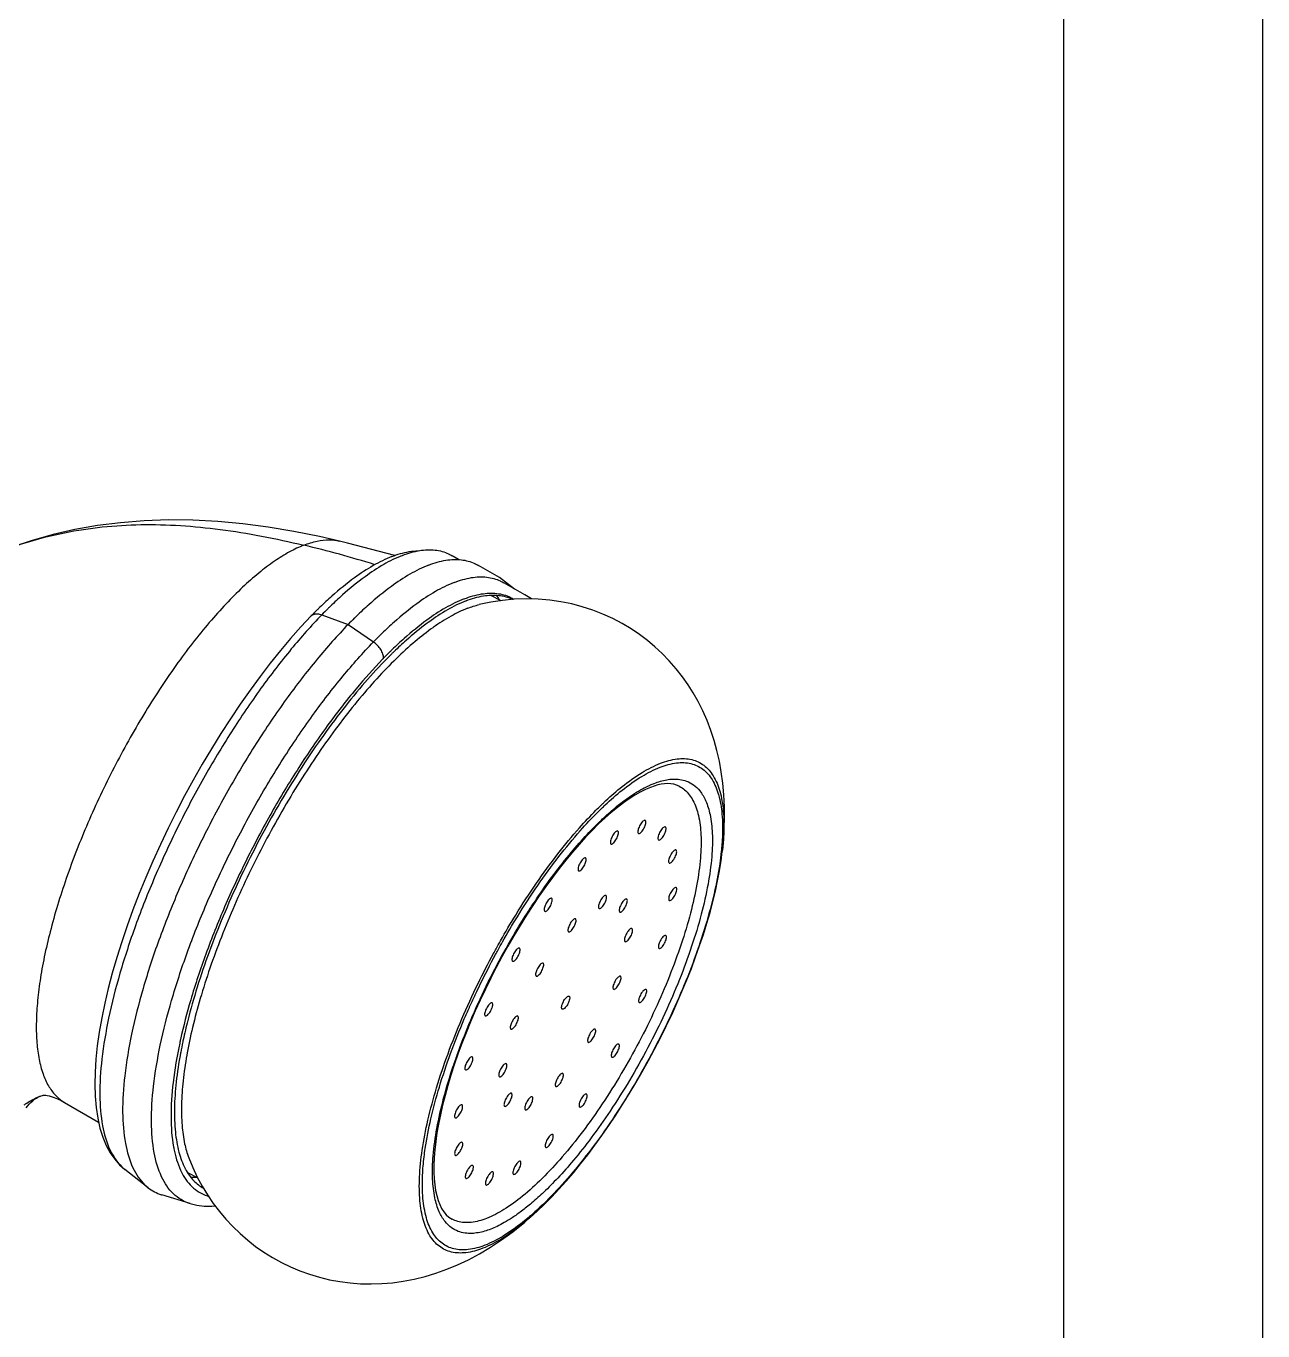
# Model space of a CAD drawing. Extents: x 3703 to 4123, y 991 to 1288.
# Drawn here: x 4054.3 to 4122.5, y 1144 to 1216 of the extents above; entities that cross this region are included whole.
import ezdxf

# ---------------------------------------------------------------- set-up
doc = ezdxf.new("R2010")
doc.units = 0
doc.header["$LTSCALE"] = 7
doc.header["$MEASUREMENT"] = 0
doc.layers.get('0').update_dxf_attribs({"color": 2, "linetype": 'CONTINUOUS'})
doc.layers.add('TXT', color=4, linetype='CONTINUOUS')

# ---------------------------------------------------------------- blocks, each defined once
blk = doc.blocks.new('BORDER')
blk.add_line((1, 0), (1, 1))

msp = doc.modelspace()

# ---------------------------------------------------------------- linework, layer by layer
at = {"color": 7, "linetype": 'Continuous'}
for p, q in [((4071.57, 1187.599), (4071.573, 1187.599)), ((4079.909, 1184.61), (4080.479, 1184.311)), ((4070.012, 1183.465), (4070.012, 1183.465)), ((4070.595, 1183.526), (4072.044, 1182.988)), ((4072.044, 1182.988), (4073.448, 1182.029)), ((4092.637, 1169.932), (4092.705, 1170.456)), ((4082.6, 1168.009), (4082.242, 1167.477)), ((4081.506, 1165.112), (4081.499, 1165.116)), ((4081.13, 1164.395), (4081.137, 1164.392)), ((4078.564, 1160.443), (4078.332, 1159.847)), ((4078.332, 1159.847), (4078.115, 1159.257)), ((4086.987, 1159.814), (4086.98, 1159.818)), ((4086.61, 1159.098), (4086.618, 1159.094)), ((4055.066, 1156.949), (4055.067, 1156.949)), ((4056.395, 1156.594), (4058.278, 1155.505)), ((4061.008, 1151.886), (4059.727, 1152.898)), ((4063.179, 1152.733), (4063.749, 1152.434)), ((4063.33, 1151.008), (4061.769, 1151.486)), ((4081.781, 1149.973), (4082.108, 1150.252))]:
    msp.add_line(p, q, dxfattribs=at)
for points in [[(4071.57, 1187.599), (4070.473, 1187.847), (4069.053, 1188.13), (4067.646, 1188.365), (4066.246, 1188.549), (4064.856, 1188.679), (4063.484, 1188.752), (4062.131, 1188.766), (4060.798, 1188.72), (4059.493, 1188.614), (4058.216, 1188.45), (4056.971, 1188.229), (4055.766, 1187.954), (4054.606, 1187.629), (4053.487, 1187.259)], [(4074.636, 1186.81), (4072.009, 1187.492), (4071.573, 1187.598)], [(4078.152, 1186.58), (4077.794, 1186.783)], [(4081.236, 1184.951), (4080.4, 1185.589), (4079.243, 1186.245)], [(4082.168, 1184.402), (4081.803, 1184.63), (4080.646, 1185.286)], [(4081.221, 1184.386), (4080.57, 1184.325), (4079.924, 1184.226), (4079.285, 1184.091)], [(4092.704, 1170.449), (4092.736, 1170.75), (4092.796, 1171.512), (4092.823, 1172.23), (4092.821, 1172.916), (4092.791, 1173.578), (4092.734, 1174.223), (4092.651, 1174.847), (4092.542, 1175.45), (4092.409, 1176.031), (4092.253, 1176.592), (4092.072, 1177.143), (4091.861, 1177.692), (4091.623, 1178.229), (4091.365, 1178.74), (4091.097, 1179.212), (4090.814, 1179.659), (4090.504, 1180.1), (4090.157, 1180.544), (4089.78, 1180.977), (4089.387, 1181.384), (4088.987, 1181.756), (4088.575, 1182.102), (4088.137, 1182.433), (4087.671, 1182.748), (4087.179, 1183.044), (4086.662, 1183.316), (4086.119, 1183.565), (4085.553, 1183.786), (4084.974, 1183.975), (4084.391, 1184.129), (4083.798, 1184.25), (4083.184, 1184.338), (4082.541, 1184.393), (4081.88, 1184.409), (4081.221, 1184.386)], [(4070.012, 1183.465), (4069.445, 1182.86), (4068.877, 1182.222), (4068.311, 1181.551), (4067.748, 1180.85), (4067.19, 1180.122), (4066.637, 1179.367), (4066.09, 1178.588), (4065.552, 1177.787), (4065.023, 1176.965), (4064.504, 1176.126), (4063.997, 1175.27), (4063.504, 1174.401), (4063.025, 1173.521), (4062.561, 1172.631), (4062.115, 1171.735), (4061.686, 1170.833), (4061.276, 1169.93), (4060.887, 1169.027), (4060.519, 1168.126), (4060.173, 1167.23), (4059.851, 1166.341), (4059.552, 1165.46), (4059.279, 1164.592), (4059.031, 1163.736), (4058.809, 1162.895), (4058.615, 1162.072), (4058.449, 1161.268), (4058.312, 1160.484), (4058.204, 1159.724), (4058.127, 1158.988), (4058.08, 1158.276), (4058.066, 1157.593), (4058.085, 1156.94), (4058.139, 1156.316), (4058.228, 1155.727), (4058.351, 1155.182), (4058.508, 1154.681), (4058.7, 1154.224), (4058.92, 1153.819), (4059.166, 1153.465), (4059.436, 1153.159), (4059.727, 1152.898)], [(4088.733, 1173.995), (4088.459, 1173.879), (4088.173, 1173.735), (4087.874, 1173.564), (4087.564, 1173.366), (4087.243, 1173.141), (4086.914, 1172.889), (4086.575, 1172.611), (4086.23, 1172.306), (4085.878, 1171.976), (4085.52, 1171.621), (4085.159, 1171.243), (4084.795, 1170.841), (4084.428, 1170.418), (4084.061, 1169.973), (4083.693, 1169.509), (4083.326, 1169.026), (4082.962, 1168.525), (4082.6, 1168.009)], [(4089.143, 1174.128), (4088.941, 1174.07), (4088.733, 1173.995)], [(4090.331, 1174.059), (4090.185, 1174.124), (4090.03, 1174.169), (4089.867, 1174.195), (4089.697, 1174.203), (4089.522, 1174.194), (4089.337, 1174.169), (4089.143, 1174.128)], [(4082.099, 1150.244), (4082.492, 1150.598), (4082.888, 1150.977), (4083.286, 1151.379), (4083.685, 1151.804), (4084.084, 1152.25), (4084.483, 1152.717), (4084.88, 1153.203), (4085.276, 1153.708), (4085.67, 1154.231), (4086.06, 1154.77), (4086.445, 1155.324), (4086.826, 1155.893), (4087.202, 1156.474), (4087.571, 1157.067), (4087.932, 1157.671), (4088.286, 1158.284), (4088.631, 1158.904), (4088.966, 1159.532), (4089.292, 1160.165), (4089.607, 1160.801), (4089.91, 1161.44), (4090.201, 1162.081), (4090.48, 1162.721), (4090.745, 1163.36), (4090.996, 1163.997), (4091.233, 1164.629), (4091.455, 1165.256), (4091.661, 1165.876), (4091.851, 1166.489), (4092.026, 1167.092), (4092.183, 1167.685), (4092.323, 1168.267), (4092.446, 1168.836), (4092.551, 1169.391), (4092.637, 1169.932)], [(4082.242, 1167.477), (4081.889, 1166.932), (4081.542, 1166.375), (4081.201, 1165.806), (4080.867, 1165.229), (4080.542, 1164.643), (4080.226, 1164.051), (4079.92, 1163.453), (4079.625, 1162.852), (4079.341, 1162.249), (4079.069, 1161.646), (4078.81, 1161.043), (4078.564, 1160.443)], [(4078.115, 1159.257), (4077.913, 1158.674), (4077.727, 1158.099), (4077.556, 1157.534), (4077.402, 1156.981), (4077.265, 1156.44), (4077.144, 1155.914), (4077.041, 1155.404), (4076.955, 1154.911), (4076.887, 1154.437), (4076.835, 1153.983), (4076.802, 1153.549), (4076.785, 1153.138), (4076.785, 1152.75), (4076.801, 1152.386), (4076.833, 1152.047), (4076.881, 1151.735), (4076.943, 1151.449), (4077.02, 1151.187), (4077.11, 1150.951), (4077.213, 1150.742), (4077.332, 1150.555), (4077.467, 1150.393), (4077.618, 1150.258), (4077.786, 1150.151)], [(4054.275, 1156.291), (4054.345, 1156.382), (4054.443, 1156.498), (4054.541, 1156.598), (4054.642, 1156.69), (4054.745, 1156.771), (4054.84, 1156.834), (4054.926, 1156.884), (4055.017, 1156.928), (4055.067, 1156.949)], [(4055.066, 1156.949), (4055.108, 1156.965), (4055.172, 1156.985), (4055.215, 1156.995), (4055.24, 1156.999), (4055.254, 1157), (4055.274, 1157), (4055.311, 1156.999), (4055.364, 1156.993), (4055.439, 1156.981), (4055.539, 1156.959), (4055.667, 1156.923), (4055.822, 1156.869), (4056.003, 1156.794), (4056.211, 1156.694), (4056.395, 1156.594)], [(4063.254, 1153.541), (4063.478, 1153), (4063.726, 1152.477), (4063.998, 1151.972)], [(4063.998, 1151.972), (4064.293, 1151.486), (4064.609, 1151.02), (4064.947, 1150.573), (4065.307, 1150.145), (4065.687, 1149.738), (4066.087, 1149.351), (4066.507, 1148.986), (4066.945, 1148.644), (4067.402, 1148.324), (4067.876, 1148.028), (4068.366, 1147.758), (4068.872, 1147.513), (4069.391, 1147.294), (4069.924, 1147.103), (4070.469, 1146.941), (4071.024, 1146.806), (4071.588, 1146.702), (4072.16, 1146.627), (4072.739, 1146.583), (4073.322, 1146.57), (4073.911, 1146.588), (4074.503, 1146.638), (4075.097, 1146.72), (4075.696, 1146.834), (4076.297, 1146.983), (4076.9, 1147.165), (4077.503, 1147.381)], [(4063.33, 1151.008), (4063.705, 1150.917), (4064.104, 1150.869), (4064.529, 1150.866), (4064.711, 1150.885)], [(4079.296, 1148.235), (4079.903, 1148.598), (4080.515, 1149.004), (4081.138, 1149.458), (4081.781, 1149.973)], [(4077.503, 1147.381), (4078.095, 1147.628), (4078.693, 1147.912), (4079.296, 1148.235)]]:
    msp.add_lwpolyline(points, dxfattribs=at)
for points, start_tangent, end_tangent in [([(4053.841, 1187.379), (4054.349, 1187.541), (4056.4, 1188.06), (4058.482, 1188.377), (4060.603, 1188.505), (4064.987, 1188.242), (4067.264, 1187.877), (4069.607, 1187.371)], (0.948701, 0.316175), (0.97228, -0.233818)), ([(4069.607, 1187.371), (4070.343, 1187.592), (4071.021, 1187.663), (4071.57, 1187.599)], (0.932345, 0.361571), (0.97308, -0.230467)), ([(4069.607, 1187.371), (4068.82, 1187.001), (4067.988, 1186.487), (4067.121, 1185.833), (4066.226, 1185.046), (4065.313, 1184.133), (4064.389, 1183.103), (4063.464, 1181.966), (4062.547, 1180.732), (4060.771, 1178.026), (4059.13, 1175.087), (4057.686, 1172.029), (4056.494, 1168.969), (4056.008, 1167.476), (4055.602, 1166.025), (4055.279, 1164.633), (4055.043, 1163.31), (4054.895, 1162.072), (4054.838, 1160.929), (4054.871, 1159.892), (4054.995, 1158.972), (4055.208, 1158.177), (4055.509, 1157.515), (4055.894, 1156.993), (4056.359, 1156.615), (4056.395, 1156.594)], (-0.932344, -0.361572), (0.86635, -0.499438)), ([(4073.52, 1186.295), (4069.607, 1187.371)], (-0.953749, 0.300606), (-0.97228, 0.233818)), ([(4075.052, 1186.809), (4076.004, 1187.076), (4076.855, 1187.104), (4077.593, 1186.891), (4077.609, 1186.883)], (0.932338, 0.361587), (0.893846, -0.448375)), ([(4074.469, 1186.748), (4073.431, 1186.244), (4072.404, 1185.572)], (-0.932338, -0.361587), (-0.80798, -0.589211)), ([(4075.052, 1186.809), (4074.014, 1186.305), (4072.987, 1185.633)], (-0.932338, -0.361587), (-0.80798, -0.589211)), ([(4076.501, 1186.271), (4075.463, 1185.767), (4074.436, 1185.095)], (-0.932338, -0.361587), (-0.80798, -0.589211)), ([(4076.501, 1186.271), (4077.452, 1186.539), (4078.304, 1186.566), (4079.042, 1186.353), (4079.058, 1186.345)], (0.932338, 0.361587), (0.893846, -0.448375)), ([(4072.404, 1185.572), (4071.156, 1184.56), (4070.49, 1183.941)], (-0.803653, -0.595099), (-0.718417, -0.695613)), ([(4072.987, 1185.633), (4071.739, 1184.621), (4071.073, 1184.002)], (-0.803653, -0.595099), (-0.718417, -0.695613)), ([(4077.905, 1185.312), (4078.856, 1185.58), (4079.707, 1185.607), (4080.446, 1185.394), (4080.462, 1185.386)], (0.932338, 0.361587), (0.893846, -0.448375)), ([(4074.436, 1185.095), (4073.188, 1184.083), (4072.522, 1183.464)], (-0.803653, -0.595099), (-0.718417, -0.695613)), ([(4077.905, 1185.312), (4076.866, 1184.808), (4075.84, 1184.136)], (-0.932338, -0.361587), (-0.80798, -0.589211)), ([(4078.461, 1184.411), (4079.412, 1184.678), (4080.263, 1184.706), (4081.002, 1184.493), (4081.018, 1184.485)], (0.932338, 0.361587), (0.893846, -0.448375)), ([(4071.073, 1184.002), (4070.94, 1183.872)], (-0.718417, -0.695613), (-0.712926, -0.701239)), ([(4075.84, 1184.136), (4074.592, 1183.124), (4073.925, 1182.505)], (-0.803653, -0.595099), (-0.718417, -0.695613)), ([(4078.461, 1184.411), (4077.422, 1183.907), (4076.396, 1183.235)], (-0.932338, -0.361587), (-0.80798, -0.589211)), ([(4078.569, 1184.303), (4077.531, 1183.799), (4076.504, 1183.127)], (-0.932338, -0.361587), (-0.80798, -0.589211)), ([(4078.569, 1184.303), (4079.52, 1184.571), (4080.371, 1184.599), (4081.11, 1184.386), (4081.126, 1184.378)], (0.932338, 0.361587), (0.893846, -0.448375)), ([(4078.64, 1183.887), (4079.285, 1184.091)], (0.932338, 0.361587), (0.972398, 0.233329)), ([(4080.221, 1184.609), (4080.397, 1184.355)], (0.613529, -0.789672), (0.52662, -0.850101)), ([(4070.595, 1183.526), (4068.915, 1181.639), (4067.24, 1179.467), (4065.611, 1177.064), (4064.068, 1174.487), (4062.648, 1171.799), (4061.386, 1169.066), (4060.313, 1166.354), (4059.455, 1163.729), (4058.831, 1161.255), (4058.459, 1158.992), (4058.346, 1156.994), (4058.495, 1155.311), (4058.903, 1153.983), (4059.56, 1153.043), (4059.728, 1152.899)], (-0.694653, -0.719345), (0.787836, -0.615885)), ([(4070.357, 1183.811), (4070.012, 1183.465)], (-0.712926, -0.701239), (-0.699092, -0.715032)), ([(4070.012, 1183.465), (4070.146, 1183.552), (4070.354, 1183.579), (4070.595, 1183.526)], (0.699188, 0.714938), (0.937486, -0.348024)), ([(4070.49, 1183.941), (4070.357, 1183.811)], (-0.718417, -0.695613), (-0.712926, -0.701239)), ([(4070.94, 1183.872), (4070.595, 1183.526)], (-0.712926, -0.701239), (-0.699092, -0.715032)), ([(4072.389, 1183.334), (4072.044, 1182.988)], (-0.712926, -0.701239), (-0.699092, -0.715032)), ([(4072.522, 1183.464), (4072.389, 1183.334)], (-0.718417, -0.695613), (-0.712926, -0.701239)), ([(4077.731, 1183.455), (4076.764, 1182.841)], (-0.87336, -0.487075), (-0.816191, -0.577782)), ([(4078.64, 1183.887), (4077.731, 1183.455)], (-0.932338, -0.361587), (-0.87336, -0.487075)), ([(4072.044, 1182.988), (4070.337, 1181.072), (4068.636, 1178.866), (4066.982, 1176.426), (4065.415, 1173.809), (4063.974, 1171.08), (4062.693, 1168.304), (4061.603, 1165.551), (4060.731, 1162.885), (4060.098, 1160.372), (4059.719, 1158.074), (4059.605, 1156.045), (4059.756, 1154.336), (4060.171, 1152.988), (4060.838, 1152.033), (4061.008, 1151.887)], (-0.694654, -0.719344), (0.787836, -0.615885)), ([(4076.729, 1182.816), (4075.751, 1182.054), (4074.704, 1181.101), (4073.634, 1179.996), (4072.555, 1178.749), (4071.479, 1177.377), (4070.419, 1175.894), (4069.387, 1174.32), (4068.395, 1172.671), (4067.455, 1170.967), (4066.578, 1169.229), (4065.774, 1167.476), (4065.053, 1165.729), (4064.422, 1164.01), (4063.89, 1162.337), (4063.463, 1160.73), (4063.15, 1159.233)], (-0.814276, -0.580477), (-0.175816, -0.984423)), ([(4076.396, 1183.235), (4075.148, 1182.223), (4074.481, 1181.604)], (-0.803653, -0.595099), (-0.718417, -0.695613)), ([(4076.421, 1183.066), (4075.256, 1182.115), (4074.59, 1181.496)], (-0.803653, -0.595099), (-0.718417, -0.695613)), ([(4076.504, 1183.127), (4076.421, 1183.066)], (-0.80798, -0.589211), (-0.803653, -0.595099)), ([(4076.764, 1182.841), (4076.729, 1182.816)], (-0.816191, -0.577783), (-0.814276, -0.580477)), ([(4063.33, 1151.008), (4063.303, 1151.016), (4062.413, 1151.546), (4061.756, 1152.486), (4061.348, 1153.814), (4061.198, 1155.497), (4061.311, 1157.495), (4061.684, 1159.758), (4062.307, 1162.233), (4063.166, 1164.858), (4064.239, 1167.569), (4065.501, 1170.302), (4066.92, 1172.99), (4068.463, 1175.567), (4070.092, 1177.97), (4071.767, 1180.142), (4073.448, 1182.029)], (-0.955243, 0.295823), (0.694654, 0.719344)), ([(4073.793, 1182.375), (4073.448, 1182.029)], (-0.712926, -0.701239), (-0.699092, -0.715032)), ([(4074.004, 1181.128), (4073.968, 1181.36), (4073.854, 1181.606), (4073.674, 1181.837), (4073.448, 1182.029)], (0.027691, 0.999617), (-0.825709, 0.564096)), ([(4073.925, 1182.505), (4073.793, 1182.375)], (-0.718417, -0.695613), (-0.712926, -0.701239)), ([(4074.004, 1181.128), (4073.951, 1181.074)], (-0.694654, -0.719344), (-0.692677, -0.721248)), ([(4074.349, 1181.474), (4074.004, 1181.128)], (-0.712926, -0.701239), (-0.699092, -0.715032)), ([(4074.457, 1181.367), (4074.112, 1181.021)], (-0.712926, -0.701239), (-0.699092, -0.715032)), ([(4074.481, 1181.604), (4074.349, 1181.474)], (-0.718417, -0.695613), (-0.712926, -0.701239)), ([(4074.59, 1181.496), (4074.457, 1181.367)], (-0.718417, -0.695613), (-0.712926, -0.701239)), ([(4073.951, 1181.074), (4072.491, 1179.438), (4070.897, 1177.388), (4069.326, 1175.089), (4067.832, 1172.612), (4066.459, 1170.029), (4065.235, 1167.396), (4064.195, 1164.788), (4063.361, 1162.258), (4062.799, 1160.078)], (-0.692677, -0.721248), (-0.21534, -0.976539)), ([(4074.058, 1180.965), (4072.829, 1179.617), (4071.602, 1178.106), (4070.39, 1176.449), (4069.211, 1174.671), (4068.082, 1172.796), (4067.019, 1170.854), (4066.037, 1168.871), (4065.152, 1166.877), (4064.376, 1164.9), (4063.721, 1162.971), (4063.195, 1161.116), (4062.944, 1160.045)], (-0.696995, -0.717076), (-0.209749, -0.977755)), ([(4074.112, 1181.021), (4074.058, 1180.965)], (-0.699092, -0.715032), (-0.696995, -0.717076)), ([(4086.285, 1173.269), (4087.173, 1174.037), (4088.274, 1174.812), (4089.296, 1175.326)], (0.73255, 0.680713), (0.932338, 0.361587)), ([(4089.272, 1175.111), (4090.181, 1175.348), (4090.972, 1175.31), (4091.63, 1175), (4092.141, 1174.424), (4092.495, 1173.594), (4092.685, 1172.525), (4092.707, 1171.24), (4092.649, 1170.462)], (0.932338, 0.361587), (-0.102784, -0.994704)), ([(4089.296, 1175.326), (4090.218, 1175.566), (4091.02, 1175.529), (4091.688, 1175.214), (4092.206, 1174.63), (4092.565, 1173.787), (4092.758, 1172.703), (4092.781, 1171.399), (4092.755, 1170.981)], (0.932338, 0.361587), (-0.076937, -0.997036)), ([(4086.239, 1173.023), (4087.179, 1173.84), (4088.264, 1174.604), (4089.272, 1175.111)], (0.729151, 0.684353), (0.932338, 0.361587)), ([(4090.331, 1174.058), (4090.625, 1173.86), (4091.084, 1173.275), (4091.387, 1172.44), (4091.526, 1171.374), (4091.498, 1170.101), (4091.303, 1168.649), (4090.947, 1167.051), (4090.437, 1165.343), (4089.784, 1163.562), (4089.003, 1161.748), (4088.112, 1159.942), (4087.13, 1158.185), (4086.08, 1156.515), (4084.984, 1154.971), (4083.868, 1153.586), (4082.756, 1152.392), (4081.674, 1151.414), (4080.645, 1150.676), (4079.692, 1150.192)], (0.885351, -0.464924), (-0.932338, -0.361587)), ([(4088.945, 1174.218), (4089.288, 1174.335), (4089.636, 1174.416), (4089.993, 1174.455), (4090.361, 1174.437), (4090.736, 1174.341), (4091.11, 1174.14), (4091.467, 1173.797), (4091.785, 1173.263), (4092.027, 1172.493), (4092.151, 1171.46), (4092.12, 1170.168), (4091.917, 1168.654), (4091.543, 1166.987), (4091.013, 1165.221), (4090.339, 1163.386), (4089.53, 1161.513), (4088.6, 1159.632), (4087.575, 1157.804), (4086.512, 1156.118), (4085.468, 1154.64), (4084.491, 1153.405), (4083.619, 1152.418), (4082.854, 1151.644), (4082.189, 1151.044), (4081.612, 1150.582), (4081.11, 1150.228), (4080.669, 1149.958), (4080.277, 1149.753), (4079.921, 1149.598)], (0.932338, 0.361587), (-0.932338, -0.361587)), ([(4082.449, 1167.839), (4083.398, 1169.176), (4084.375, 1170.411), (4085.247, 1171.399), (4086.012, 1172.173), (4086.677, 1172.773), (4087.254, 1173.235), (4087.756, 1173.589), (4088.197, 1173.859), (4088.589, 1174.064), (4088.681, 1174.107)], (0.559581, 0.828776), (0.909965, 0.414684)), ([(4088.681, 1174.107), (4088.712, 1174.121)], (0.909965, 0.414684), (0.912559, 0.408946)), ([(4088.712, 1174.121), (4088.945, 1174.218)], (0.912559, 0.408946), (0.932338, 0.361587)), ([(4086.138, 1173.131), (4086.285, 1173.269)], (0.724974, 0.688776), (0.73255, 0.680713)), ([(4080.462, 1165.525), (4081.3, 1166.947), (4082.445, 1168.703), (4083.628, 1170.321), (4084.826, 1171.767), (4085.732, 1172.734)], (0.491454, 0.870904), (0.704985, 0.709223)), ([(4080.572, 1165.463), (4081.391, 1166.851), (4082.519, 1168.582), (4083.685, 1170.177), (4084.866, 1171.603), (4085.834, 1172.631)], (0.491772, 0.870724), (0.708693, 0.705517)), ([(4085.732, 1172.734), (4086.016, 1173.015), (4086.138, 1173.131)], (0.704985, 0.709223), (0.724974, 0.688776)), ([(4085.834, 1172.631), (4086.039, 1172.832), (4086.239, 1173.023)], (0.708693, 0.705517), (0.729151, 0.684353)), ([(4088.086, 1171.742), (4088.052, 1171.624), (4088.044, 1171.529), (4088.064, 1171.468), (4088.081, 1171.455)], (-0.344132, -0.938921), (0.895509, -0.445044)), ([(4088.081, 1171.455), (4088.107, 1171.448), (4088.171, 1171.473), (4088.246, 1171.538), (4088.323, 1171.637), (4088.394, 1171.757), (4088.45, 1171.883)], (0.895509, -0.445044), (0.344132, 0.938921)), ([(4088.456, 1172.17), (4088.429, 1172.177), (4088.365, 1172.152), (4088.29, 1172.087), (4088.213, 1171.988), (4088.142, 1171.868), (4088.086, 1171.742)], (-0.895509, 0.445044), (-0.344132, -0.938921)), ([(4088.45, 1171.883), (4088.484, 1172.001), (4088.492, 1172.096), (4088.473, 1172.157), (4088.456, 1172.17)], (0.344132, 0.938921), (-0.895509, 0.445044)), ([(4089.563, 1171.809), (4089.53, 1171.815), (4089.465, 1171.786), (4089.39, 1171.717), (4089.312, 1171.616), (4089.242, 1171.495)], (-0.907492, 0.420069), (-0.447181, -0.894443)), ([(4089.508, 1171.408), (4089.562, 1171.534), (4089.593, 1171.651), (4089.598, 1171.743), (4089.576, 1171.8), (4089.563, 1171.809)], (0.447181, 0.894443), (-0.907492, 0.420069)), ([(4086.535, 1171.046), (4086.525, 1170.948), (4086.541, 1170.883), (4086.562, 1170.866)], (-0.209986, -0.977704), (0.879907, -0.475145)), ([(4086.936, 1171.581), (4086.915, 1171.588), (4086.853, 1171.567), (4086.779, 1171.506), (4086.701, 1171.41), (4086.629, 1171.292), (4086.572, 1171.165), (4086.535, 1171.046)], (-0.879907, 0.475145), (-0.209986, -0.977704)), ([(4086.562, 1170.866), (4086.583, 1170.859), (4086.645, 1170.879), (4086.719, 1170.941), (4086.797, 1171.037), (4086.869, 1171.155), (4086.926, 1171.281), (4086.963, 1171.401)], (0.879907, -0.475145), (0.209986, 0.977704)), ([(4086.963, 1171.401), (4086.973, 1171.499), (4086.957, 1171.564), (4086.936, 1171.581)], (0.209986, 0.977704), (-0.879907, 0.475145)), ([(4089.242, 1171.495), (4089.189, 1171.368), (4089.157, 1171.252), (4089.152, 1171.16), (4089.174, 1171.103), (4089.187, 1171.094)], (-0.447181, -0.894443), (0.907492, -0.420069)), ([(4089.187, 1171.094), (4089.22, 1171.088), (4089.285, 1171.117), (4089.36, 1171.186), (4089.438, 1171.287), (4089.508, 1171.408)], (0.907492, -0.420069), (0.447181, 0.894443)), ([(4092.648, 1170.454), (4092.561, 1169.765), (4092.25, 1168.13), (4091.779, 1166.369), (4091.159, 1164.517), (4090.402, 1162.611), (4089.524, 1160.692), (4088.542, 1158.797), (4087.476, 1156.966), (4086.348, 1155.234), (4085.181, 1153.64), (4084, 1152.214), (4082.827, 1150.984), (4082.071, 1150.295)], (-0.103298, -0.99465), (-0.759757, -0.650207)), ([(4089.891, 1170.328), (4089.823, 1170.206), (4089.771, 1170.08), (4089.742, 1169.966), (4089.74, 1169.876), (4089.764, 1169.823), (4089.774, 1169.818)], (-0.541548, -0.84067), (0.912525, -0.40902)), ([(4090.15, 1170.533), (4090.111, 1170.538), (4090.045, 1170.505), (4089.968, 1170.432), (4089.891, 1170.328)], (-0.912525, 0.40902), (-0.541548, -0.84067)), ([(4090.032, 1170.022), (4090.101, 1170.145), (4090.152, 1170.271), (4090.181, 1170.385), (4090.184, 1170.474), (4090.159, 1170.528), (4090.15, 1170.533)], (0.541548, 0.84067), (-0.912525, 0.40902)), ([(4092.649, 1170.462), (4092.648, 1170.454)], (-0.102784, -0.994704), (-0.103298, -0.99465)), ([(4092.706, 1170.463), (4092.705, 1170.456)], (-0.112385, -0.993665), (-0.112818, -0.993616)), ([(4092.747, 1170.874), (4092.706, 1170.463)], (-0.084614, -0.996414), (-0.112385, -0.993665)), ([(4092.755, 1170.981), (4092.747, 1170.874)], (-0.076937, -0.997036), (-0.084614, -0.996414)), ([(4085.154, 1170.099), (4085.138, 1170.106), (4085.078, 1170.09), (4085.004, 1170.032), (4084.927, 1169.939), (4084.853, 1169.823), (4084.794, 1169.696), (4084.755, 1169.575), (4084.742, 1169.474)], (-0.866345, 0.499446), (0.004229, -0.999991)), ([(4084.779, 1169.384), (4084.795, 1169.378), (4084.855, 1169.394), (4084.929, 1169.451), (4085.007, 1169.544), (4085.08, 1169.661), (4085.139, 1169.787), (4085.178, 1169.908), (4085.191, 1170.009)], (0.866345, -0.499446), (-0.004229, 0.999991)), ([(4085.191, 1170.009), (4085.177, 1170.077), (4085.154, 1170.099)], (-0.004229, 0.999991), (-0.866345, 0.499446)), ([(4089.774, 1169.818), (4089.812, 1169.813), (4089.879, 1169.846), (4089.955, 1169.919), (4090.032, 1170.022)], (0.912525, -0.40902), (0.541548, 0.84067)), ([(4084.742, 1169.474), (4084.756, 1169.406), (4084.779, 1169.384)], (0.004229, -0.999991), (0.866345, -0.499446)), ([(4089.969, 1168.357), (4089.893, 1168.251), (4089.825, 1168.127), (4089.776, 1168.002), (4089.749, 1167.889), (4089.75, 1167.803), (4089.777, 1167.754), (4089.782, 1167.751)], (-0.642941, -0.765916), (0.908079, -0.418799)), ([(4090.158, 1168.468), (4090.114, 1168.471), (4090.046, 1168.433), (4089.969, 1168.357)], (-0.908079, 0.418799), (-0.642941, -0.765916)), ([(4089.971, 1167.862), (4090.048, 1167.968), (4090.115, 1168.091), (4090.165, 1168.217), (4090.191, 1168.33), (4090.191, 1168.416), (4090.164, 1168.465), (4090.158, 1168.468)], (0.642941, 0.765916), (-0.908079, 0.418799)), ([(4082.006, 1167.168), (4082.354, 1167.699)], (0.541349, 0.840798), (0.555696, 0.831386)), ([(4082.354, 1167.699), (4082.405, 1167.774)], (0.555696, 0.831386), (0.557777, 0.829991)), ([(4082.405, 1167.774), (4082.449, 1167.839)], (0.557777, 0.829991), (0.559581, 0.828776)), ([(4083.283, 1167.871), (4083.271, 1167.875), (4083.213, 1167.864), (4083.141, 1167.81), (4083.063, 1167.72), (4082.989, 1167.606), (4082.928, 1167.48), (4082.887, 1167.357), (4082.871, 1167.254), (4082.882, 1167.182)], (-0.868287, 0.496062), (0.41768, -0.908594)), ([(4082.908, 1167.154), (4082.919, 1167.149), (4082.977, 1167.161), (4083.05, 1167.215), (4083.127, 1167.304), (4083.201, 1167.419), (4083.263, 1167.545), (4083.304, 1167.667), (4083.319, 1167.771), (4083.308, 1167.843)], (0.868287, -0.496062), (-0.41768, 0.908594)), ([(4083.308, 1167.843), (4083.283, 1167.871)], (-0.41768, 0.908594), (-0.868287, 0.496062)), ([(4085.914, 1167.594), (4085.88, 1167.476), (4085.872, 1167.38), (4085.892, 1167.319), (4085.909, 1167.307)], (-0.344132, -0.938921), (0.895509, -0.445044)), ([(4085.909, 1167.307), (4085.935, 1167.3), (4085.999, 1167.325), (4086.074, 1167.39), (4086.151, 1167.489), (4086.222, 1167.608), (4086.278, 1167.735)], (0.895509, -0.445044), (0.344132, 0.938921)), ([(4086.284, 1168.022), (4086.257, 1168.029), (4086.193, 1168.004), (4086.118, 1167.939), (4086.041, 1167.84), (4085.97, 1167.72), (4085.914, 1167.594)], (-0.895509, 0.445044), (-0.344132, -0.938921)), ([(4086.278, 1167.735), (4086.312, 1167.853), (4086.32, 1167.948), (4086.301, 1168.009), (4086.284, 1168.022)], (0.344132, 0.938921), (-0.895509, 0.445044)), ([(4087.147, 1167.586), (4087.083, 1167.461), (4087.037, 1167.337), (4087.016, 1167.229), (4087.022, 1167.15), (4087.051, 1167.11)], (-0.510066, -0.860135), (0.871624, -0.490175)), ([(4087.427, 1167.827), (4087.425, 1167.829), (4087.37, 1167.826), (4087.3, 1167.78), (4087.223, 1167.697), (4087.147, 1167.586)], (-0.871624, 0.490175), (-0.510066, -0.860135)), ([(4087.331, 1167.351), (4087.396, 1167.476), (4087.441, 1167.6), (4087.462, 1167.709), (4087.457, 1167.788), (4087.427, 1167.827)], (0.510066, 0.860135), (-0.871624, 0.490175)), ([(4089.782, 1167.751), (4089.827, 1167.748), (4089.895, 1167.785), (4089.971, 1167.862)], (0.908079, -0.418799), (0.642941, 0.765916)), ([(4078.071, 1159.225), (4078.527, 1160.43), (4079.336, 1162.304), (4080.266, 1164.185), (4081.291, 1166.013), (4081.999, 1167.158)], (0.336629, 0.941637), (0.541069, 0.840978)), ([(4081.999, 1167.158), (4082.006, 1167.168)], (0.541069, 0.840978), (0.541349, 0.840798)), ([(4082.882, 1167.182), (4082.908, 1167.154)], (0.41768, -0.908594), (0.868287, -0.496062)), ([(4084.595, 1166.729), (4084.592, 1166.73), (4084.538, 1166.728), (4084.468, 1166.682), (4084.39, 1166.599), (4084.315, 1166.488), (4084.25, 1166.363), (4084.205, 1166.239), (4084.184, 1166.13)], (-0.872123, 0.489287), (-0.081434, -0.996679)), ([(4084.63, 1166.61), (4084.624, 1166.689), (4084.595, 1166.729)], (0.081434, 0.996679), (-0.872123, 0.489287)), ([(4087.051, 1167.11), (4087.054, 1167.109), (4087.108, 1167.111), (4087.178, 1167.157), (4087.256, 1167.24), (4087.331, 1167.351)], (0.871624, -0.490175), (0.510066, 0.860135)), ([(4084.184, 1166.13), (4084.19, 1166.051), (4084.219, 1166.012)], (-0.081434, -0.996679), (0.872123, -0.489287)), ([(4084.219, 1166.012), (4084.222, 1166.01), (4084.276, 1166.013), (4084.346, 1166.059), (4084.424, 1166.142), (4084.499, 1166.253), (4084.564, 1166.378), (4084.609, 1166.502), (4084.63, 1166.61)], (0.872123, -0.489287), (0.081434, 0.996679)), ([(4087.552, 1166.11), (4087.475, 1166.012), (4087.404, 1165.892), (4087.348, 1165.765), (4087.314, 1165.647), (4087.306, 1165.552), (4087.326, 1165.491), (4087.343, 1165.479)], (-0.681204, -0.732093), (0.89546, -0.445141)), ([(4087.508, 1165.562), (4087.585, 1165.66), (4087.656, 1165.78), (4087.712, 1165.906), (4087.746, 1166.024), (4087.754, 1166.12), (4087.735, 1166.181), (4087.718, 1166.193)], (0.681204, 0.732093), (-0.89546, 0.445141)), ([(4087.718, 1166.193), (4087.691, 1166.2), (4087.627, 1166.176), (4087.552, 1166.11)], (-0.89546, 0.445141), (-0.681204, -0.732093)), ([(4080.071, 1164.818), (4080.219, 1165.088), (4080.462, 1165.525)], (0.475547, 0.87969), (0.491454, 0.870904)), ([(4080.182, 1164.758), (4080.325, 1165.019), (4080.572, 1165.463)], (0.475676, 0.87962), (0.491772, 0.870724)), ([(4087.343, 1165.479), (4087.369, 1165.472), (4087.433, 1165.496), (4087.508, 1165.562)], (0.89546, -0.445141), (0.681204, 0.732093)), ([(4089.469, 1165.774), (4089.392, 1165.694), (4089.315, 1165.585), (4089.25, 1165.461), (4089.202, 1165.336), (4089.178, 1165.225), (4089.181, 1165.143), (4089.211, 1165.098), (4089.212, 1165.097)], (-0.768995, -0.639255), (0.892641, -0.450768)), ([(4089.332, 1165.138), (4089.409, 1165.217), (4089.485, 1165.326), (4089.551, 1165.45), (4089.599, 1165.575), (4089.623, 1165.686), (4089.62, 1165.768), (4089.59, 1165.813), (4089.589, 1165.814)], (0.768995, 0.639255), (-0.892641, 0.450768)), ([(4089.589, 1165.814), (4089.538, 1165.815), (4089.469, 1165.774)], (-0.892641, 0.450768), (-0.768995, -0.639255)), ([(4079.478, 1148.539), (4078.556, 1148.299), (4077.753, 1148.336), (4077.086, 1148.651), (4076.568, 1149.236), (4076.208, 1150.078), (4076.015, 1151.162), (4075.993, 1152.466), (4076.141, 1153.962), (4076.457, 1155.621), (4076.934, 1157.407), (4077.564, 1159.286), (4078.332, 1161.219), (4079.223, 1163.166), (4080.071, 1164.818)], (-0.932338, -0.361587), (0.475547, 0.87969)), ([(4079.084, 1162.584), (4079.343, 1163.124), (4080.182, 1164.758)], (0.425954, 0.904745), (0.475676, 0.87962)), ([(4081.499, 1165.116), (4081.443, 1165.109), (4081.371, 1165.059), (4081.294, 1164.972), (4081.219, 1164.859), (4081.156, 1164.734), (4081.113, 1164.61), (4081.094, 1164.505), (4081.103, 1164.429), (4081.13, 1164.395)], (-0.950697, 0.310121), (0.868457, -0.495764)), ([(4081.137, 1164.392), (4081.194, 1164.399), (4081.265, 1164.449), (4081.343, 1164.535), (4081.417, 1164.648), (4081.48, 1164.774), (4081.523, 1164.897), (4081.542, 1165.003), (4081.533, 1165.079), (4081.506, 1165.112)], (0.950697, -0.310121), (-0.868457, 0.495764)), ([(4089.212, 1165.097), (4089.263, 1165.096), (4089.332, 1165.138)], (0.892641, -0.450768), (0.768995, 0.639255)), ([(4082.812, 1164.291), (4082.785, 1164.298), (4082.722, 1164.273), (4082.647, 1164.208), (4082.569, 1164.109), (4082.498, 1163.989), (4082.442, 1163.863), (4082.409, 1163.745), (4082.401, 1163.65), (4082.42, 1163.589)], (-0.902708, 0.430254), (0.617123, -0.786867)), ([(4082.437, 1163.575), (4082.464, 1163.569), (4082.527, 1163.594), (4082.602, 1163.659), (4082.68, 1163.758), (4082.751, 1163.877), (4082.807, 1164.004), (4082.84, 1164.122), (4082.848, 1164.217), (4082.829, 1164.278)], (0.902708, -0.430254), (-0.617123, 0.786867)), ([(4082.829, 1164.278), (4082.812, 1164.291)], (-0.617123, 0.786867), (-0.902708, 0.430254)), ([(4082.42, 1163.589), (4082.437, 1163.575)], (0.617123, -0.786867), (0.902708, -0.430254)), ([(4087.022, 1163.561), (4086.952, 1163.515), (4086.874, 1163.432), (4086.799, 1163.321), (4086.734, 1163.196), (4086.689, 1163.072), (4086.668, 1162.963), (4086.673, 1162.884), (4086.703, 1162.845)], (-0.932338, -0.361587), (0.874897, -0.484309)), ([(4086.76, 1162.846), (4086.83, 1162.892), (4086.907, 1162.975), (4086.983, 1163.086), (4087.047, 1163.211), (4087.093, 1163.335), (4087.114, 1163.443), (4087.108, 1163.523), (4087.079, 1163.562)], (0.932338, 0.361587), (-0.874897, 0.484309)), ([(4087.079, 1163.562), (4087.076, 1163.563), (4087.022, 1163.561)], (-0.874897, 0.484309), (-0.932338, -0.361587)), ([(4078.756, 1161.871), (4079.038, 1162.486)], (0.409169, 0.912458), (0.423666, 0.905819)), ([(4079.038, 1162.486), (4079.084, 1162.584)], (0.423666, 0.905819), (0.425954, 0.904745)), ([(4083.87, 1161.746), (4083.841, 1161.786), (4083.835, 1161.865), (4083.856, 1161.973), (4083.902, 1162.097), (4083.966, 1162.222), (4084.042, 1162.333), (4084.119, 1162.417), (4084.189, 1162.462)], (-0.874897, 0.484309), (0.932338, 0.361587)), ([(4084.247, 1162.464), (4084.276, 1162.424), (4084.282, 1162.345), (4084.26, 1162.237), (4084.215, 1162.112), (4084.151, 1161.987), (4084.075, 1161.877), (4083.998, 1161.793), (4083.927, 1161.748)], (0.874897, -0.484309), (-0.932338, -0.361587)), ([(4084.189, 1162.462), (4084.244, 1162.465), (4084.247, 1162.464)], (0.932338, 0.361587), (0.874897, -0.484309)), ([(4086.703, 1162.845), (4086.705, 1162.843), (4086.76, 1162.846)], (0.874897, -0.484309), (0.932338, 0.361587)), ([(4088.439, 1162.831), (4088.368, 1162.786), (4088.291, 1162.702), (4088.215, 1162.591), (4088.151, 1162.466), (4088.105, 1162.342), (4088.084, 1162.234), (4088.09, 1162.155), (4088.119, 1162.115)], (-0.932338, -0.361587), (0.874897, -0.484309)), ([(4088.177, 1162.116), (4088.247, 1162.162), (4088.324, 1162.245), (4088.4, 1162.356), (4088.464, 1162.481), (4088.51, 1162.605), (4088.531, 1162.714), (4088.525, 1162.793), (4088.496, 1162.832)], (0.932338, 0.361587), (-0.874897, 0.484309)), ([(4088.496, 1162.832), (4088.493, 1162.834), (4088.439, 1162.831)], (-0.874897, 0.484309), (-0.932338, -0.361587)), ([(4076.243, 1153.588), (4076.305, 1154.052), (4076.616, 1155.686), (4077.087, 1157.448), (4077.707, 1159.3), (4078.464, 1161.205), (4078.744, 1161.845)], (0.118062, 0.993006), (0.408555, 0.912733)), ([(4078.744, 1161.845), (4078.756, 1161.871)], (0.408555, 0.912733), (0.409169, 0.912458)), ([(4079.94, 1162.093), (4079.87, 1162.048), (4079.793, 1161.964), (4079.717, 1161.853), (4079.653, 1161.728), (4079.607, 1161.604), (4079.586, 1161.496), (4079.592, 1161.417), (4079.621, 1161.377)], (-0.932338, -0.361587), (0.874897, -0.484309)), ([(4079.678, 1161.379), (4079.749, 1161.424), (4079.826, 1161.508), (4079.902, 1161.618), (4079.966, 1161.743), (4080.011, 1161.868), (4080.033, 1161.976), (4080.027, 1162.055), (4079.997, 1162.095)], (0.932338, 0.361587), (-0.874897, 0.484309)), ([(4079.997, 1162.095), (4079.995, 1162.096), (4079.94, 1162.093)], (-0.874897, 0.484309), (-0.932338, -0.361587)), ([(4083.927, 1161.748), (4083.873, 1161.745), (4083.87, 1161.746)], (-0.932338, -0.361587), (-0.874897, 0.484309)), ([(4088.119, 1162.115), (4088.122, 1162.114), (4088.177, 1162.116)], (0.874897, -0.484309), (0.932338, 0.361587)), ([(4079.621, 1161.377), (4079.624, 1161.376), (4079.678, 1161.379)], (0.874897, -0.484309), (0.932338, 0.361587)), ([(4081.357, 1161.364), (4081.287, 1161.318), (4081.209, 1161.235), (4081.134, 1161.124), (4081.07, 1160.999), (4081.024, 1160.875), (4081.003, 1160.767), (4081.009, 1160.687), (4081.038, 1160.648)], (-0.932338, -0.361587), (0.874897, -0.484309)), ([(4081.095, 1160.649), (4081.165, 1160.695), (4081.243, 1160.778), (4081.318, 1160.889), (4081.383, 1161.014), (4081.428, 1161.138), (4081.449, 1161.246), (4081.444, 1161.326), (4081.414, 1161.365)], (0.932338, 0.361587), (-0.874897, 0.484309)), ([(4081.414, 1161.365), (4081.412, 1161.366), (4081.357, 1161.364)], (-0.874897, 0.484309), (-0.932338, -0.361587)), ([(4081.038, 1160.648), (4081.041, 1160.646), (4081.095, 1160.649)], (0.874897, -0.484309), (0.932338, 0.361587)), ([(4085.68, 1160.634), (4085.653, 1160.641), (4085.59, 1160.616), (4085.515, 1160.551), (4085.437, 1160.452), (4085.366, 1160.332), (4085.31, 1160.206), (4085.277, 1160.088), (4085.269, 1159.993), (4085.288, 1159.932)], (-0.902708, 0.430254), (0.617123, -0.786867)), ([(4085.305, 1159.918), (4085.332, 1159.912), (4085.395, 1159.937), (4085.47, 1160.002), (4085.548, 1160.101), (4085.619, 1160.221), (4085.675, 1160.347), (4085.708, 1160.465), (4085.716, 1160.56), (4085.697, 1160.621)], (0.902708, -0.430254), (-0.617123, 0.786867)), ([(4085.697, 1160.621), (4085.68, 1160.634)], (-0.617123, 0.786867), (-0.902708, 0.430254)), ([(4062.799, 1160.078), (4062.755, 1159.876), (4062.389, 1157.694), (4062.274, 1155.768), (4062.411, 1154.143)], (-0.21534, -0.976539), (0.177109, -0.984191)), ([(4062.921, 1159.935), (4062.807, 1159.363)], (-0.205756, -0.978603), (-0.184167, -0.982895)), ([(4062.944, 1160.045), (4062.921, 1159.935)], (-0.209749, -0.977755), (-0.205756, -0.978603)), ([(4085.288, 1159.932), (4085.305, 1159.918)], (0.617123, -0.786867), (0.902708, -0.430254)), ([(4086.98, 1159.818), (4086.923, 1159.811), (4086.852, 1159.761), (4086.774, 1159.674), (4086.699, 1159.561), (4086.637, 1159.436), (4086.593, 1159.313), (4086.575, 1159.207), (4086.583, 1159.131), (4086.61, 1159.098)], (-0.950697, 0.310121), (0.868457, -0.495764)), ([(4086.618, 1159.094), (4086.674, 1159.101), (4086.745, 1159.151), (4086.823, 1159.238), (4086.898, 1159.351), (4086.961, 1159.476), (4087.004, 1159.599), (4087.023, 1159.705), (4087.014, 1159.781), (4086.987, 1159.814)], (0.950697, -0.310121), (-0.868457, 0.495764)), ([(4062.795, 1159.298), (4062.562, 1157.738), (4062.464, 1156.264), (4062.515, 1154.962), (4062.712, 1153.852), (4063.055, 1152.949), (4063.071, 1152.918)], (-0.181599, -0.983373), (0.470971, -0.882149)), ([(4062.807, 1159.363), (4062.795, 1159.298)], (-0.184167, -0.982895), (-0.181599, -0.983373)), ([(4063.146, 1159.209), (4062.941, 1157.79), (4062.853, 1156.492), (4062.881, 1155.328), (4063.026, 1154.313), (4063.254, 1153.541)], (-0.174792, -0.984605), (0.360511, -0.932755)), ([(4063.15, 1159.233), (4063.146, 1159.209)], (-0.175816, -0.984423), (-0.174792, -0.984605)), ([(4079.921, 1149.598), (4079.578, 1149.482), (4079.23, 1149.4), (4078.873, 1149.362), (4078.505, 1149.38), (4078.13, 1149.475), (4077.756, 1149.676), (4077.399, 1150.02), (4077.082, 1150.553), (4076.839, 1151.324), (4076.716, 1152.357), (4076.746, 1153.649), (4076.95, 1155.163), (4077.323, 1156.829), (4077.853, 1158.596), (4078.071, 1159.225)], (-0.932338, -0.361587), (0.336629, 0.941637)), ([(4078.785, 1159.072), (4078.708, 1158.992), (4078.631, 1158.884), (4078.566, 1158.759), (4078.518, 1158.635), (4078.494, 1158.524), (4078.497, 1158.441), (4078.527, 1158.396), (4078.528, 1158.396)], (-0.768995, -0.639255), (0.892641, -0.450768)), ([(4078.648, 1158.436), (4078.725, 1158.516), (4078.801, 1158.625), (4078.867, 1158.749), (4078.915, 1158.874), (4078.939, 1158.984), (4078.936, 1159.067), (4078.906, 1159.112), (4078.905, 1159.113)], (0.768995, 0.639255), (-0.892641, 0.450768)), ([(4078.905, 1159.113), (4078.854, 1159.114), (4078.785, 1159.072)], (-0.892641, 0.450768), (-0.768995, -0.639255)), ([(4078.528, 1158.396), (4078.579, 1158.395), (4078.648, 1158.436)], (0.892641, -0.450768), (0.768995, 0.639255)), ([(4080.609, 1158.648), (4080.532, 1158.55), (4080.461, 1158.43), (4080.405, 1158.303), (4080.371, 1158.185), (4080.363, 1158.09), (4080.382, 1158.029), (4080.399, 1158.017)], (-0.681204, -0.732093), (0.89546, -0.445141)), ([(4080.399, 1158.017), (4080.426, 1158.01), (4080.489, 1158.034), (4080.564, 1158.1)], (0.89546, -0.445141), (0.681204, 0.732093)), ([(4080.564, 1158.1), (4080.642, 1158.198), (4080.713, 1158.318), (4080.769, 1158.445), (4080.803, 1158.563), (4080.81, 1158.658), (4080.791, 1158.719), (4080.774, 1158.731)], (0.681204, 0.732093), (-0.89546, 0.445141)), ([(4080.774, 1158.731), (4080.747, 1158.738), (4080.684, 1158.714), (4080.609, 1158.648)], (-0.89546, 0.445141), (-0.681204, -0.732093)), ([(4083.898, 1158.198), (4083.895, 1158.2), (4083.841, 1158.197), (4083.771, 1158.151), (4083.693, 1158.068), (4083.618, 1157.957), (4083.553, 1157.832), (4083.508, 1157.708), (4083.487, 1157.6)], (-0.872123, 0.489287), (-0.081434, -0.996679)), ([(4083.522, 1157.481), (4083.525, 1157.48), (4083.579, 1157.482), (4083.649, 1157.528), (4083.727, 1157.611), (4083.802, 1157.722), (4083.866, 1157.847), (4083.912, 1157.971), (4083.933, 1158.079)], (0.872123, -0.489287), (0.081434, 0.996679)), ([(4083.933, 1158.079), (4083.927, 1158.159), (4083.898, 1158.198)], (0.081434, 0.996679), (-0.872123, 0.489287)), ([(4083.487, 1157.6), (4083.493, 1157.52), (4083.522, 1157.481)], (-0.081434, -0.996679), (0.872123, -0.489287)), ([(4054.164, 1156.462), (4054.308, 1156.56), (4054.999, 1156.922)], (0.815007, 0.579451), (0.925273, 0.379303)), ([(4054.999, 1156.922), (4055.009, 1156.926), (4055.066, 1156.949)], (0.925273, 0.379303), (0.931686, 0.363265)), ([(4080.785, 1156.859), (4080.721, 1156.734), (4080.676, 1156.61), (4080.655, 1156.501), (4080.66, 1156.422), (4080.69, 1156.383)], (-0.510066, -0.860135), (0.871624, -0.490175)), ([(4080.69, 1156.383), (4080.692, 1156.381), (4080.747, 1156.384), (4080.817, 1156.429), (4080.894, 1156.513), (4080.97, 1156.624)], (0.871624, -0.490175), (0.510066, 0.860135)), ([(4081.066, 1157.1), (4081.063, 1157.101), (4081.009, 1157.099), (4080.938, 1157.053), (4080.861, 1156.97), (4080.785, 1156.859)], (-0.871624, 0.490175), (-0.510066, -0.860135)), ([(4080.97, 1156.624), (4081.034, 1156.749), (4081.08, 1156.873), (4081.101, 1156.981), (4081.095, 1157.06), (4081.066, 1157.1)], (0.510066, 0.860135), (-0.871624, 0.490175)), ([(4081.833, 1156.188), (4081.86, 1156.181), (4081.923, 1156.206), (4081.998, 1156.271), (4082.076, 1156.37), (4082.147, 1156.49), (4082.203, 1156.616)], (0.895509, -0.445044), (0.344132, 0.938921)), ([(4082.208, 1156.903), (4082.181, 1156.91), (4082.118, 1156.885), (4082.043, 1156.82), (4081.966, 1156.721), (4081.895, 1156.601), (4081.839, 1156.475)], (-0.895509, 0.445044), (-0.344132, -0.938921)), ([(4082.203, 1156.616), (4082.237, 1156.734), (4082.244, 1156.829), (4082.225, 1156.89), (4082.208, 1156.903)], (0.344132, 0.938921), (-0.895509, 0.445044)), ([(4085.209, 1157.056), (4085.198, 1157.06), (4085.14, 1157.049), (4085.067, 1156.995), (4084.989, 1156.905), (4084.915, 1156.791), (4084.854, 1156.665), (4084.813, 1156.542), (4084.797, 1156.439), (4084.809, 1156.367)], (-0.868287, 0.496062), (0.41768, -0.908594)), ([(4084.834, 1156.339), (4084.846, 1156.334), (4084.904, 1156.346), (4084.976, 1156.4), (4085.054, 1156.489), (4085.128, 1156.604), (4085.189, 1156.73), (4085.23, 1156.852), (4085.246, 1156.956), (4085.235, 1157.028)], (0.868287, -0.496062), (-0.41768, 0.908594)), ([(4085.235, 1157.028), (4085.209, 1157.056)], (-0.41768, 0.908594), (-0.868287, 0.496062)), ([(4078.145, 1156.348), (4078.069, 1156.242), (4078.002, 1156.118), (4077.952, 1155.993), (4077.925, 1155.88), (4077.926, 1155.794), (4077.953, 1155.745), (4077.958, 1155.742)], (-0.642941, -0.765916), (0.908079, -0.418799)), ([(4078.335, 1156.459), (4078.29, 1156.462), (4078.222, 1156.425), (4078.145, 1156.348)], (-0.908079, 0.418799), (-0.642941, -0.765916)), ([(4078.148, 1155.853), (4078.224, 1155.959), (4078.291, 1156.082), (4078.341, 1156.208), (4078.368, 1156.321), (4078.367, 1156.407), (4078.34, 1156.456), (4078.335, 1156.459)], (0.642941, 0.765916), (-0.908079, 0.418799)), ([(4081.839, 1156.475), (4081.805, 1156.357), (4081.797, 1156.262), (4081.816, 1156.201), (4081.833, 1156.188)], (-0.344132, -0.938921), (0.895509, -0.445044)), ([(4084.809, 1156.367), (4084.834, 1156.339)], (0.41768, -0.908594), (0.868287, -0.496062)), ([(4077.958, 1155.742), (4078.003, 1155.739), (4078.071, 1155.776), (4078.148, 1155.853)], (0.908079, -0.418799), (0.642941, 0.765916)), ([(4083.338, 1154.826), (4083.322, 1154.832), (4083.262, 1154.816), (4083.188, 1154.758), (4083.11, 1154.666), (4083.037, 1154.549), (4082.978, 1154.423), (4082.939, 1154.302), (4082.926, 1154.201)], (-0.866345, 0.499446), (0.004229, -0.999991)), ([(4082.963, 1154.111), (4082.979, 1154.104), (4083.039, 1154.12), (4083.112, 1154.178), (4083.19, 1154.271), (4083.263, 1154.387), (4083.323, 1154.514), (4083.361, 1154.635), (4083.375, 1154.735)], (0.866345, -0.499446), (-0.004229, 0.999991)), ([(4083.375, 1154.735), (4083.361, 1154.804), (4083.338, 1154.826)], (-0.004229, 0.999991), (-0.866345, 0.499446)), ([(4062.411, 1154.143), (4062.432, 1154.033)], (0.177109, -0.984191), (0.192335, -0.981329)), ([(4062.432, 1154.033), (4062.798, 1152.86), (4062.833, 1152.787)], (0.192335, -0.981329), (0.438837, -0.898567)), ([(4078.085, 1154.187), (4078.016, 1154.065), (4077.964, 1153.939), (4077.936, 1153.825), (4077.933, 1153.735), (4077.958, 1153.682), (4077.967, 1153.677)], (-0.541548, -0.84067), (0.912525, -0.40902)), ([(4077.967, 1153.677), (4078.006, 1153.672), (4078.072, 1153.705), (4078.148, 1153.778), (4078.226, 1153.881)], (0.912525, -0.40902), (0.541548, 0.84067)), ([(4078.343, 1154.392), (4078.305, 1154.397), (4078.238, 1154.364), (4078.162, 1154.291), (4078.085, 1154.187)], (-0.912525, 0.40902), (-0.541548, -0.84067)), ([(4078.226, 1153.881), (4078.294, 1154.004), (4078.346, 1154.13), (4078.375, 1154.244), (4078.377, 1154.333), (4078.353, 1154.387), (4078.343, 1154.392)], (0.541548, 0.84067), (-0.912525, 0.40902)), ([(4082.926, 1154.201), (4082.94, 1154.132), (4082.963, 1154.111)], (0.004229, -0.999991), (0.866345, -0.499446)), ([(4079.594, 1148.706), (4078.685, 1148.469), (4077.894, 1148.506), (4077.237, 1148.816), (4076.725, 1149.392), (4076.371, 1150.223), (4076.181, 1151.291), (4076.159, 1152.577), (4076.243, 1153.588)], (-0.932338, -0.361587), (0.118062, 0.993006)), ([(4078.93, 1153.116), (4078.897, 1153.122), (4078.832, 1153.093), (4078.756, 1153.024), (4078.679, 1152.923), (4078.609, 1152.802)], (-0.907492, 0.420069), (-0.447181, -0.894443)), ([(4078.875, 1152.715), (4078.928, 1152.841), (4078.96, 1152.958), (4078.965, 1153.05), (4078.943, 1153.107), (4078.93, 1153.116)], (0.447181, 0.894443), (-0.907492, 0.420069)), ([(4081.555, 1153.344), (4081.534, 1153.351), (4081.472, 1153.331), (4081.398, 1153.269), (4081.32, 1153.173), (4081.248, 1153.055), (4081.191, 1152.928), (4081.154, 1152.809)], (-0.879907, 0.475145), (-0.209986, -0.977704)), ([(4081.181, 1152.629), (4081.202, 1152.622), (4081.264, 1152.642), (4081.338, 1152.704), (4081.416, 1152.8), (4081.488, 1152.918), (4081.545, 1153.045), (4081.582, 1153.164)], (0.879907, -0.475145), (0.209986, 0.977704)), ([(4081.582, 1153.164), (4081.592, 1153.262), (4081.575, 1153.327), (4081.555, 1153.344)], (0.209986, 0.977704), (-0.879907, 0.475145)), ([(4062.833, 1152.787), (4063.426, 1151.95), (4064.279, 1151.435), (4064.336, 1151.417)], (0.438837, -0.898567), (0.958288, -0.285803)), ([(4063.071, 1152.918), (4063.537, 1152.268), (4064.062, 1151.864)], (0.470971, -0.882149), (0.875403, -0.483394)), ([(4063.354, 1152.476), (4063.666, 1152.475)], (0.998244, -0.059243), (0.998795, 0.049073)), ([(4078.609, 1152.802), (4078.555, 1152.675), (4078.524, 1152.559), (4078.519, 1152.467), (4078.541, 1152.41), (4078.554, 1152.401)], (-0.447181, -0.894443), (0.907492, -0.420069)), ([(4078.554, 1152.401), (4078.587, 1152.395), (4078.652, 1152.424), (4078.727, 1152.493), (4078.805, 1152.594), (4078.875, 1152.715)], (0.907492, -0.420069), (0.447181, 0.894443)), ([(4079.667, 1152.327), (4079.633, 1152.209), (4079.625, 1152.113), (4079.644, 1152.052), (4079.661, 1152.04)], (-0.344132, -0.938921), (0.895509, -0.445044)), ([(4079.661, 1152.04), (4079.688, 1152.033), (4079.751, 1152.058), (4079.826, 1152.123), (4079.904, 1152.222), (4079.975, 1152.341), (4080.031, 1152.468)], (0.895509, -0.445044), (0.344132, 0.938921)), ([(4080.036, 1152.755), (4080.009, 1152.762), (4079.946, 1152.737), (4079.871, 1152.672), (4079.794, 1152.573), (4079.723, 1152.453), (4079.667, 1152.327)], (-0.895509, 0.445044), (-0.344132, -0.938921)), ([(4080.031, 1152.468), (4080.065, 1152.586), (4080.073, 1152.681), (4080.053, 1152.742), (4080.036, 1152.755)], (0.344132, 0.938921), (-0.895509, 0.445044)), ([(4081.154, 1152.809), (4081.144, 1152.711), (4081.16, 1152.646), (4081.181, 1152.629)], (-0.209986, -0.977704), (0.879907, -0.475145)), ([(4061.008, 1151.887), (4061.742, 1151.495), (4061.769, 1151.486)], (0.787836, -0.615885), (0.955243, -0.295823)), ([(4079.692, 1150.192), (4078.837, 1149.974), (4078.098, 1150.027), (4077.786, 1150.152)], (-0.932338, -0.361587), (-0.885351, 0.464924)), ([(4082.062, 1150.286), (4081.687, 1149.977), (4080.602, 1149.212), (4079.594, 1148.706)], (-0.760294, -0.649579), (-0.932338, -0.361587)), ([(4081.94, 1150.108), (4081.604, 1149.831)], (-0.762619, -0.646847), (-0.782017, -0.623257)), ([(4081.981, 1150.143), (4081.94, 1150.108)], (-0.760275, -0.649602), (-0.762619, -0.646848)), ([(4082.099, 1150.244), (4081.981, 1150.143)], (-0.75367, -0.657253), (-0.760275, -0.649602)), ([(4082.071, 1150.295), (4082.062, 1150.286)], (-0.759757, -0.650207), (-0.760294, -0.649579)), ([(4081.599, 1149.827), (4080.5, 1149.053), (4079.478, 1148.539)], (-0.782318, -0.62288), (-0.932338, -0.361587)), ([(4081.604, 1149.831), (4081.599, 1149.827)], (-0.782017, -0.623257), (-0.782318, -0.622879))]:
    msp.add_spline(points, degree=3, dxfattribs=dict(at, start_tangent=start_tangent, end_tangent=end_tangent))
msp.add_open_spline([(4074.469, 1186.748), (4074.776, 1186.867), (4075.254, 1187.01), (4075.75, 1187.059), (4075.916, 1187.061)], degree=3, knots=[0, 0, 0, 0, 0.988558, 1.484821, 1.484821, 1.484821, 1.484821], dxfattribs=at)
for points in [[(4077.609, 1186.883), (4077.65, 1186.865), (4077.731, 1186.829), (4077.794, 1186.783)], [(4079.058, 1186.345), (4079.099, 1186.327), (4079.18, 1186.291), (4079.243, 1186.245)], [(4080.462, 1185.386), (4080.502, 1185.368), (4080.583, 1185.332), (4080.646, 1185.286)], [(4081.018, 1184.485), (4081.058, 1184.467), (4081.139, 1184.431), (4081.202, 1184.385)]]:
    msp.add_open_spline(points, degree=3, dxfattribs=at)
at = {"layer": 'TXT'}
msp.add_line((4111.545, 1275.101), (4111.545, 1001.101), dxfattribs=at)

# ---------------------------------------------------------------- block references
at = {"xscale": 420, "yscale": 297, "zscale": 420}
msp.add_blockref('BORDER', (3702.545, 991.101), dxfattribs=at)

doc.saveas('drawing.dxf')
